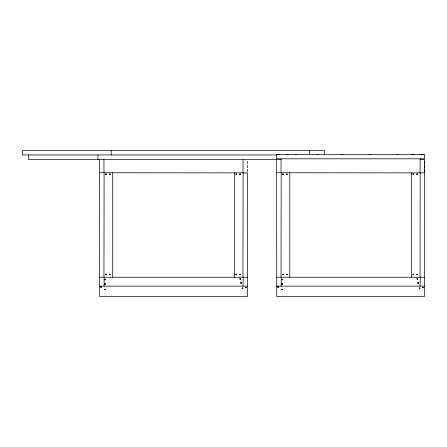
<?xml version="1.0" encoding="UTF-8"?>
<svg xmlns="http://www.w3.org/2000/svg" width="447" height="447" viewBox="0 0 447 447"><rect width="100%" height="100%" fill="white"/><g stroke="black" fill="none" stroke-linecap="round" stroke-linejoin="round"><path stroke-width="0.67" d="M424.628 172.525L424.628 159.624L420.325 159.4M104.106 286.141L104.106 277.246L242.956 277.246L243.101 172.894L104.106 172.749L103.961 277.095L99.659 277.246L99.513 172.894L103.961 172.525L103.961 159.624M242.956 172.749L243.101 159.624M281.185 286.141L281.185 277.246L420.029 277.246L420.18 172.894L281.185 172.749L281.034 277.095L276.732 277.246L276.587 172.894L281.034 172.525L281.034 158.808M420.029 172.749L420.18 158.808M99.659 277.246L99.659 286.141L247.403 286.141L247.549 277.391L243.101 277.095M99.659 286.141L99.659 296.523L247.403 296.523L247.403 286.141M112.711 277.246L112.711 172.749M234.351 172.749L234.351 277.246M243.101 172.894L247.549 172.894L247.403 277.246M242.956 286.141L243.252 277.246M276.732 277.246L276.732 286.141L424.477 286.141L424.628 277.391L420.18 277.095M276.732 286.141L276.732 296.523L424.477 296.523L424.477 286.141M289.785 277.246L289.785 172.749M411.43 172.749L411.43 277.246M420.18 172.894L424.628 172.894L424.477 277.246M420.029 286.141L420.325 277.246M277.866 154.332L279.693 154.332M286.873 154.332L288.108 154.332M295.668 154.332L296.607 154.332M317.057 154.332L317.99 154.332M341.72 154.332L342.653 154.332M369.088 154.332L370.027 154.332M397.025 154.332L397.964 154.332M411.631 154.332L412.564 154.332M413.229 154.332L414.168 154.332M419.996 154.332L423.482 154.332M276.732 154.355L424.628 154.506L424.477 158.808L276.732 158.808M276.922 154.947L22.479 154.947L22.35 150.65L324.583 150.499L324.712 154.109M281.096 159.4L28.357 159.4L28.357 154.947M111.119 150.499L111.247 154.802M424.65 161.417L424.65 162.35M424.65 162.809L424.65 163.742M424.65 165.418L424.65 166.357M424.65 166.725L424.65 167.659M424.65 169.335L424.65 170.273M424.65 170.726L424.65 171.665M309.687 150.65L309.687 154.109M276.587 154.506L276.587 158.657M276.587 159.624L276.587 172.525M247.577 161.417L247.577 162.35M247.577 162.809L247.577 163.742M247.577 165.418L247.577 166.357M247.577 166.725L247.577 167.659M247.577 169.335L247.577 170.273M247.577 170.726L247.577 171.665M99.513 159.624L99.513 172.525M97.927 154.947L97.927 159.4M105.537 174.101C106.112 175.889 106.928 172.838 105.537 174.101M105.799 174.168L106.179 174.274L105.799 174.168M109.414 174.101C109.984 175.889 110.806 172.838 109.414 174.101M109.671 174.168L110.057 174.274L109.671 174.168M100.681 286.885C101.251 288.673 102.067 285.622 100.681 286.885M100.938 286.957L101.324 287.058L100.938 286.957M104.492 279.453C105.062 281.241 105.878 278.19 104.492 279.453M104.749 279.52L105.134 279.626L104.749 279.52M105.537 274.341C106.112 276.123 106.928 273.078 105.537 274.341M105.799 274.408L106.179 274.508L105.799 274.408M104.654 283.862C105.229 285.65 106.045 282.599 104.654 283.862M104.916 283.934L105.28 284.085L104.939 283.884M104.687 289.377C105.263 291.165 106.079 288.114 104.687 289.377M104.95 289.444L105.336 289.55L104.95 289.444M109.414 274.341C109.984 276.123 110.806 273.078 109.414 274.341M109.671 274.408L110.057 274.508L109.671 274.408M235.837 174.101C236.407 175.889 237.223 172.838 235.837 174.101M236.094 174.168L236.48 174.274L236.094 174.168M239.709 174.101C240.285 175.889 241.101 172.838 239.709 174.101M239.972 174.168L240.352 174.274L239.972 174.168M235.837 274.341C236.407 276.123 237.223 273.078 235.837 274.341M236.094 274.408L236.48 274.508L236.094 274.408M239.709 274.341C240.285 276.123 241.101 273.078 239.709 274.341M239.972 274.408L240.352 274.508L239.972 274.408M239.843 278.883C240.419 280.671 241.235 277.621 239.843 278.883M240.106 278.95L240.486 279.057L240.106 278.95M240.631 282.845C241.201 284.633 242.023 281.582 240.631 282.845M240.894 282.912L241.274 283.018L240.894 282.912M242.101 288.097C242.676 289.885 243.492 286.834 242.101 288.097M242.363 288.164L242.743 288.27L242.363 288.164M245.409 287.505C245.984 289.293 246.8 286.242 245.409 287.505M245.671 287.577L246.051 287.678L245.671 287.577M282.61 174.101C283.186 175.889 284.001 172.838 282.61 174.101M282.873 174.168L283.258 174.274L282.873 174.168M286.488 174.101C287.063 175.889 287.879 172.838 286.488 174.101M286.75 174.168L287.13 174.274L286.75 174.168M277.755 286.885C278.33 288.673 279.146 285.622 277.755 286.885M278.017 286.957L278.397 287.058L278.017 286.957M281.565 279.453C282.135 281.241 282.957 278.19 281.565 279.453M281.828 279.52L282.208 279.626L281.828 279.52M282.61 274.341C283.186 276.123 284.001 273.078 282.61 274.341M282.873 274.408L283.258 274.508L282.873 274.408M281.733 283.862C282.303 285.65 283.124 282.599 281.733 283.862M281.996 283.934L282.375 284.035L281.996 283.934M281.766 289.377C282.336 291.165 283.158 288.114 281.766 289.377M282.029 289.444L282.409 289.55L282.029 289.444M286.488 274.341C287.063 276.123 287.879 273.078 286.488 274.341M286.75 274.408L287.13 274.508L286.75 274.408M412.911 174.101C413.481 175.889 414.302 172.838 412.911 174.101M413.173 174.168L413.553 174.274L413.173 174.168M416.788 174.101C417.358 175.889 418.174 172.838 416.788 174.101M417.045 174.168L417.431 174.274L417.045 174.168M412.911 274.341C413.481 276.123 414.302 273.078 412.911 274.341M413.173 274.408L413.553 274.508L413.173 274.408M416.788 274.341C417.358 276.123 418.174 273.078 416.788 274.341M417.045 274.408L417.431 274.508L417.045 274.408M416.922 278.883C417.492 280.671 418.308 277.621 416.922 278.883M417.18 278.95L417.565 279.057L417.18 278.95M417.705 282.845C418.28 284.633 419.096 281.582 417.705 282.845M417.967 282.912L418.347 283.018L417.967 282.912M419.18 288.097C419.75 289.885 420.566 286.834 419.18 288.097M419.437 288.164L419.822 288.27L419.437 288.164M422.482 287.505C423.058 289.293 423.873 286.242 422.482 287.505M422.745 287.577L423.13 287.678L422.767 287.527"/></g></svg>
